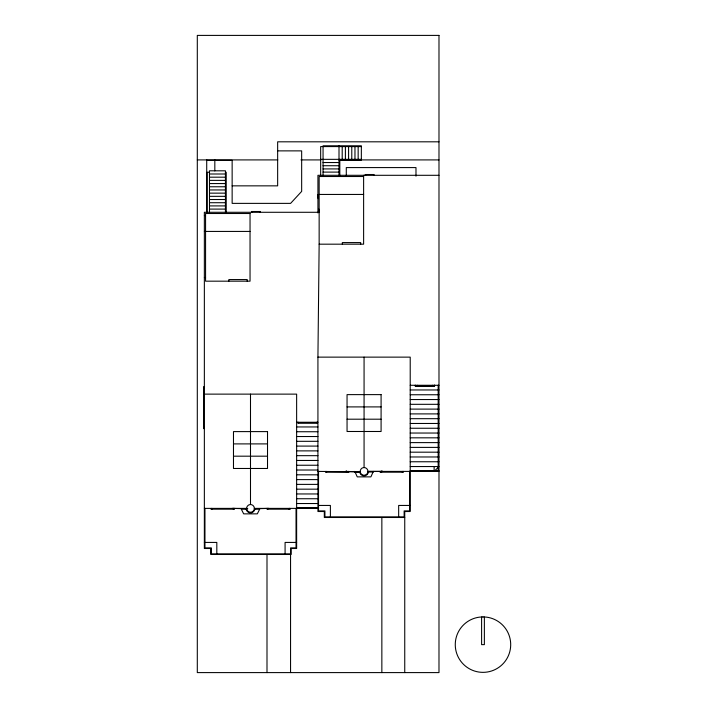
<?xml version="1.0" encoding="UTF-8"?>
<svg xmlns="http://www.w3.org/2000/svg" width="708" height="708" viewBox="0 0 708 708"><rect width="100%" height="100%" fill="white"/><g stroke="black" fill="none" stroke-linecap="round" stroke-linejoin="round"><path stroke-width="1.06" d="M404.746 517.495L324.317 517.495L324.317 511.521L317.927 511.521L317.927 357.133L319.149 244.18L319.149 176.513L363.62 176.513M373.337 471.404L370.904 476.873L357.239 476.873L354.814 471.404M438.987 141.812L277.651 141.812L277.651 185.85L232.144 185.85M361.346 146.583L320.662 146.583L320.662 175.301M277.651 150.875L301.661 150.875L301.661 191.39L290.599 203.373L232.144 203.373L232.144 160.327L206.718 160.327M320.662 159.344L361.346 159.344M197.302 159.911L277.766 159.911M300.953 159.911L320.83 159.911M339.601 159.911L438.987 159.911M339.008 160.141L361.346 160.141L361.346 145.786L323.06 145.786L323.06 176.513M323.06 162.539L339.008 162.539M323.06 165.725L339.008 165.725M323.06 168.92L339.008 168.92M323.06 172.106L339.008 172.106M209.48 172.248L207.09 172.248L207.09 212.285M225.436 172.248L226.233 172.248L226.233 212.285M209.48 174L225.436 174M438.987 175.301L317.927 175.301L317.927 212.94M209.48 177.186L225.436 177.186M209.48 180.381L225.436 180.381M209.48 183.567L225.436 183.567M209.48 186.762L225.436 186.762M209.48 189.956L225.436 189.956M209.48 193.142L225.436 193.142M319.149 194.443L363.62 194.443M209.48 196.337L225.436 196.337M209.48 199.523L225.436 199.523M209.48 202.718L225.436 202.718M209.48 205.904L225.436 205.904M209.48 209.099L225.436 209.099M317.927 212.285L204.355 212.285L204.355 548.505L210.736 548.505L210.736 554.479L291.165 554.479L291.165 548.505L296.634 548.505L296.634 394.126L204.355 394.126M204.355 215.515L205.568 215.515M204.355 231.428L250.039 231.428M319.149 244.18L363.62 244.18L363.62 175.301M204.355 277.518L205.568 277.518M317.927 357.133L410.215 357.133L410.215 511.521L404.746 511.521L404.746 672.6M410.215 385.276L438.987 385.276M415.375 385.683L434.411 385.683M204.355 386.727L203.559 386.727L203.559 428.579L204.355 428.579M203.559 388.196L204.355 388.196M410.215 389.966L438.987 389.966M410.215 394.754L438.987 394.754M410.215 399.542L438.987 399.542M410.215 404.321L438.987 404.321M347.053 406.905L381.09 406.905M410.215 409.109L438.987 409.109M410.215 413.897L438.987 413.897M410.215 418.685L438.987 418.685M347.053 419.198L381.09 419.198M296.634 422.26L317.927 422.26M298.095 422.667L317.14 422.667M410.215 423.473L438.987 423.473M296.634 426.951L317.927 426.951M203.559 427.11L204.355 427.11M410.215 428.251L438.987 428.251M296.634 431.738L317.927 431.738M410.215 433.039L438.987 433.039M296.634 436.526L317.927 436.526M410.215 437.827L438.987 437.827M296.634 441.314L317.927 441.314M410.215 442.615L438.987 442.615M233.481 443.898L267.518 443.898M296.634 446.093L317.927 446.093M410.215 447.394L438.987 447.394M296.634 450.881L317.927 450.881M410.215 452.182L438.987 452.182M296.634 455.669L317.927 455.669M233.481 456.182L267.518 456.182M410.215 456.97L438.987 456.97M296.634 460.457L317.927 460.457M410.215 461.758L438.987 461.758M296.634 465.245L317.927 465.245M410.215 466.545L438.987 466.545L434.128 471.404L434.128 466.545M296.634 470.024L317.927 470.024M410.215 470.59L438.987 470.59M317.927 471.404L360.204 471.811L345.619 471.404M438.987 471.404L367.939 471.404A3.867 3.867 0 0 1 362.142 474.758A3.867 3.867 0 0 1 362.142 468.05A3.867 3.867 0 0 1 367.939 471.404L382.532 471.404M354.814 472.015L359.673 472.015L359.744 472.563A4.478 4.478 0 0 0 368.399 472.563L368.479 472.015L373.337 472.015M296.634 474.811L317.927 474.811M296.634 479.599L317.927 479.599M296.634 484.387L317.927 484.387M296.634 489.166L317.927 489.166M296.634 493.954L317.927 493.954M296.634 498.742L317.927 498.742M296.634 503.53L317.927 503.53M318.538 505.441L330.388 505.441L330.388 517.495M410.215 505.441L398.666 505.441L398.666 517.495M296.634 507.583L317.927 507.583M204.355 508.388L246.623 508.388M254.367 508.388A3.867 3.867 0 0 0 248.561 505.043A3.867 3.867 0 0 0 248.561 511.742A3.867 3.867 0 0 0 254.367 508.388L317.927 508.388M247.8 508.795L232.038 508.388M254.367 508.795L268.952 508.388M211.232 509.176L211.232 508.388L211.143 509.176L234.206 509.176L234.206 508.388M290.041 509.176L266.978 509.176L266.978 508.388M204.355 542.425L216.816 542.425L216.816 554.479M296.634 542.425L285.085 542.425L285.085 554.479M317.927 194.443L318.219 198.638M318.936 209.134L319.149 212.285M484.369 617.013L484.369 644.634L481.599 644.634L481.599 617.013M438.172 385.276L438.172 471.404M434.615 385.276L434.615 386.081L415.171 386.081L415.171 385.276M434.411 385.276L434.411 385.878L415.375 385.878L415.375 385.276M434.216 385.276L434.216 385.878M432.393 385.276L432.393 385.878M417.393 385.276L417.393 385.878M415.985 176.177L415.985 167.584L346.292 167.584L346.292 176.177M409.613 471.404L409.613 510.91L404.135 510.91L404.135 516.884L324.919 516.884L324.919 510.91L318.538 510.91L318.538 471.404M403.135 471.404L403.135 472.192L380.072 472.192L380.072 471.404M403.038 471.404L403.038 472.192M402.233 471.404L402.233 472.192M381.86 470.793L381.86 471.811M381.851 517.495L381.851 672.6M380.877 471.404L380.877 472.192M374.036 175.301L374.036 174.513L365.116 174.513L365.116 175.301M373.505 174.513L373.505 175.301M365.647 174.513L365.647 175.301M364.071 357.133L364.071 467.537M360.682 244.18L360.682 242.579L342.336 242.579L342.336 244.18M358.159 146.583L358.159 159.344M354.965 146.583L354.965 159.344M351.779 146.583L351.779 159.344M348.805 471.404L348.894 472.192L325.83 472.192L325.83 471.404M348.584 146.583L348.584 159.344M348 471.404L348 472.192M346.283 470.793L346.283 471.811M345.398 146.583L345.398 159.344M342.203 146.583L342.203 159.344M339.813 159.344L339.813 175.301M339.008 145.786L339.008 176.513M326.636 471.404L326.636 472.192M325.919 471.404L325.919 472.192M317.343 422.26L317.343 423.074L297.9 423.074L297.9 422.26M317.14 422.26L317.14 422.871L316.936 422.26M298.095 422.26L298.095 422.871M296.033 508.388L296.033 547.895L290.563 547.895L290.563 553.877L211.338 553.877L211.338 547.895L204.957 547.895L204.957 508.388M290.554 554.479L290.554 672.6M289.953 508.388L289.953 509.176M289.306 508.388L289.306 509.176M289.138 508.388L289.138 509.176M267.801 508.388L267.801 509.176M266.996 554.479L266.996 672.6M260.456 212.285L260.456 211.497L251.544 211.497L251.544 212.285M259.924 211.497L259.924 212.285M252.075 211.497L252.075 212.285M250.499 394.126L250.499 504.521M247.207 281.173L247.207 279.563L228.861 279.563L228.861 281.173M234.109 508.388L234.109 509.176M233.472 508.388L233.472 509.176M233.304 508.388L233.304 509.176M225.436 212.285L225.436 170.805L209.48 170.805L209.48 212.285M214.825 159.911L214.825 170.92M211.966 508.388L211.949 509.176M206.718 159.911L206.718 212.834M254.898 508.999L254.827 509.548A4.478 4.478 0 0 1 246.163 509.548L246.092 508.999L241.233 508.999L243.658 513.858L257.331 513.858L259.756 508.999L254.898 508.999M482.98 616.916L479.369 617.155A27.718 27.718 0 0 0 459.607 659.529A27.718 27.718 0 0 0 506.362 659.529A27.718 27.718 0 0 0 486.6 617.155L482.98 616.916M438.987 35.4L197.302 35.4L197.302 672.6L438.987 672.6L438.987 35.4M250.039 213.506L205.568 213.506L205.568 281.173L250.039 281.173L250.039 213.506M381.09 394.621L347.053 394.621L347.053 431.491L381.09 431.491L381.09 394.621M267.518 431.606L233.481 431.606L233.481 468.475L267.518 468.475L267.518 431.606"/></g></svg>
